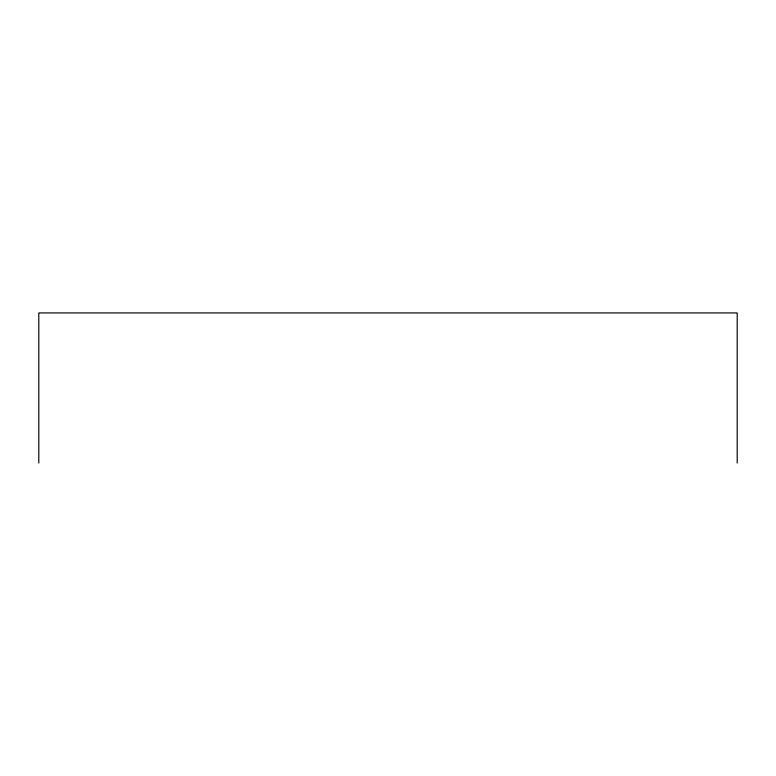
<?xml version="1.0" encoding="UTF-8"?>
<svg xmlns="http://www.w3.org/2000/svg" width="776" height="776" viewBox="0 0 776 776"><rect width="100%" height="100%" fill="white"/><g stroke="black" fill="none" stroke-linecap="round" stroke-linejoin="round"><path stroke-width="1.16" d="M737.2 463.078L737.2 312.922L38.8 312.922L38.8 463.078"/></g></svg>
